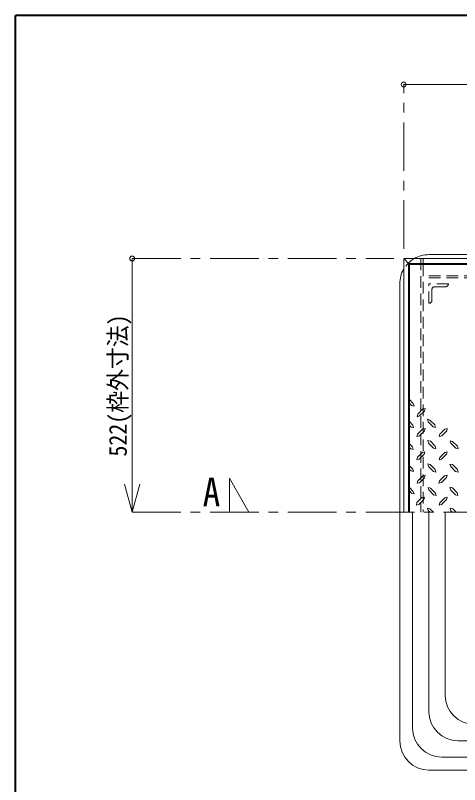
# Model space of a CAD drawing. Units: millimetres at full size, sheet at 1:10; details may follow other scales. Extents: x -2066 to 1984, y -1358 to 1452.
# Drawn here: x -2066 to -1609, y 661 to 1452 of the extents above; entities that cross this region are included whole.
import ezdxf
from ezdxf.enums import TextEntityAlignment as Align

# ---------------------------------------------------------------- set-up
doc = ezdxf.new("R2010")
doc.units = ezdxf.units.MM
doc.header["$LTSCALE"] = 10
doc.header["$PDMODE"] = 32
doc.header["$PDSIZE"] = 5
doc.linetypes.add('CHAIN1', pattern=[8, 5, -1, 1, -1])
doc.linetypes.add('DASHED1', pattern=[1.8, 1.2, -0.6])
doc.layers.add('0-0_ﾚｲﾔ1', color=4, linetype='Continuous', lineweight=9)
doc.styles.add('ＭＳ ゴシック', font='')
doc.styles.get('ＭＳ ゴシック').set_extended_font_data('MS Gothic')

msp = doc.modelspace()

# ---------------------------------------------------------------- linework, layer by layer
at = {"layer": '0-0_ﾚｲﾔ1', "color": 1, "lineweight": 40}
for p in [(-2065.57, -1358.49), (1984.43, 1451.51)]:
    msp.add_line(p, (-2065.57, 1451.51), dxfattribs=at)
at = {"layer": '0-0_ﾚｲﾔ1', "linetype": 'CHAIN1'}
for p, q in [((-1666.57, 1211.51), (-1666.57, 1380.51)), ((-1945.57, 1201.51), (-1676.57, 1201.51)), ((-1945.57, 940.51), (-440.57, 940.51))]:
    msp.add_line(p, q, dxfattribs=at)
at = {"layer": '0-0_ﾚｲﾔ1'}
for p, q in [((-744.57, 1380.51), (-1666.57, 1380.51)), ((-770.57, 1205.51), (-1640.57, 1205.51)), ((-1945.57, 940.51), (-1945.57, 1201.51)), ((-1670.57, 940.51), (-1670.57, 1175.51)), ((-1656.67, 1052.37), (-1660.57, 1056.42)), ((-1658.52, 1050.44), (-1660.57, 1052.49)), ((-1656.67, 1052.37), (-1655.95, 1049.8)), ((-1658.52, 1050.44), (-1655.95, 1049.8)), ((-1647.11, 1046.5), (-1652.09, 1041.44)), ((-1645.18, 1044.65), (-1650.24, 1039.59)), ((-1647.11, 1046.5), (-1644.54, 1047.22)), ((-1645.18, 1044.65), (-1644.54, 1047.22)), ((-1657.07, 1030.11), (-1660.57, 1033.74)), ((-1658.92, 1028.18), (-1660.57, 1029.83)), ((-1657.07, 1030.11), (-1656.35, 1027.54)), ((-1642.13, 1036.14), (-1639.56, 1035.41)), ((-1641.41, 1033.56), (-1642.13, 1036.14)), ((-1636.34, 1028.5), (-1641.41, 1033.56)), ((-1634.49, 1030.43), (-1639.56, 1035.41)), ((-1636.34, 1028.5), (-1633.77, 1027.86)), ((-1634.49, 1030.43), (-1633.77, 1027.86)), ((-1658.92, 1028.18), (-1656.35, 1027.54)), ((-1647.19, 1026.09), (-1652.25, 1021.03)), ((-1647.19, 1026.09), (-1644.62, 1026.73)), ((-1645.26, 1024.24), (-1644.62, 1026.73)), ((-1624.29, 1026.01), (-1629.35, 1020.95)), ((-1624.29, 1026.01), (-1621.72, 1026.65)), ((-1622.36, 1024.16), (-1621.72, 1026.65)), ((-1641.73, 1014.2), (-1639.16, 1013.56)), ((-1641, 1011.71), (-1641.73, 1014.2)), ((-1634.09, 1008.49), (-1639.16, 1013.56)), ((-1618.82, 1014.12), (-1616.25, 1013.47)), ((-1618.1, 1011.63), (-1618.82, 1014.12)), ((-1611.19, 1008.41), (-1616.25, 1013.47)), ((-1657.4, 1007.85), (-1660.57, 1011.02)), ((-1659.32, 1005.92), (-1660.57, 1007.17)), ((-1659.32, 1005.92), (-1656.75, 1005.28)), ((-1657.4, 1007.85), (-1656.75, 1005.28)), ((-1635.94, 1006.56), (-1641, 1011.71)), ((-1635.94, 1006.56), (-1633.45, 1005.92)), ((-1634.09, 1008.49), (-1633.45, 1005.92)), ((-1613.04, 1006.48), (-1618.1, 1011.63)), ((-1613.04, 1006.48), (-1610.55, 1005.84)), ((-1611.19, 1008.41), (-1610.55, 1005.84)), ((-1647.35, 1002.14), (-1652.41, 997.08)), ((-1647.35, 1002.14), (-1644.78, 1002.79)), ((-1645.42, 1000.3), (-1644.78, 1002.79)), ((-1624.45, 1002.06), (-1629.51, 997)), ((-1624.45, 1002.06), (-1621.88, 1002.71)), ((-1622.52, 1000.22), (-1621.88, 1002.71)), ((-1641.89, 990.25), (-1639.32, 989.61)), ((-1641.16, 987.76), (-1641.89, 990.25)), ((-1634.25, 984.55), (-1639.32, 989.61)), ((-1618.99, 990.17), (-1616.41, 989.53)), ((-1618.26, 987.68), (-1618.99, 990.17)), ((-1611.35, 984.47), (-1616.41, 989.53)), ((-1657.16, 985.03), (-1660.57, 988.44)), ((-1659, 983.1), (-1660.57, 984.67)), ((-1659, 983.1), (-1656.43, 982.46)), ((-1657.16, 985.03), (-1656.43, 982.46)), ((-1636.1, 982.62), (-1641.16, 987.76)), ((-1636.1, 982.62), (-1633.61, 981.97)), ((-1634.25, 984.55), (-1633.61, 981.97)), ((-1613.2, 982.54), (-1618.26, 987.68)), ((-1613.2, 982.54), (-1610.71, 981.89)), ((-1611.35, 984.47), (-1610.71, 981.89)), ((-1647.03, 977.96), (-1652.09, 972.89)), ((-1647.03, 977.96), (-1644.46, 978.6)), ((-1645.1, 976.11), (-1644.46, 978.6)), ((-1624.61, 978.12), (-1629.67, 973.06)), ((-1624.61, 978.12), (-1622.04, 978.76)), ((-1622.68, 976.27), (-1622.04, 978.76)), ((-1945.57, 940.51), (-1953.33, 969.49)), ((-1945.57, 940.51), (-1937.81, 969.49)), ((-1656.67, 962.05), (-1660.57, 965.94)), ((-1641.57, 966.06), (-1638.99, 965.42)), ((-1640.84, 963.57), (-1641.57, 966.06)), ((-1633.93, 960.36), (-1638.99, 965.42)), ((-1619.15, 966.22), (-1616.57, 965.58)), ((-1618.42, 963.73), (-1619.15, 966.22)), ((-1611.51, 960.52), (-1616.57, 965.58)), ((-1658.52, 960.12), (-1660.57, 962.46)), ((-1658.52, 960.12), (-1655.95, 959.47)), ((-1656.67, 962.05), (-1655.95, 959.47)), ((-1635.78, 958.43), (-1640.84, 963.57)), ((-1635.78, 958.43), (-1633.29, 957.79)), ((-1633.93, 960.36), (-1633.29, 957.79)), ((-1613.36, 958.59), (-1618.42, 963.73)), ((-1613.36, 958.59), (-1610.87, 957.95)), ((-1611.51, 960.52), (-1610.87, 957.95)), ((-1647.83, 955.62), (-1652.9, 950.56)), ((-1647.83, 955.62), (-1645.26, 956.26)), ((-1645.91, 953.77), (-1645.26, 956.26)), ((-1624.37, 955.46), (-1629.43, 950.39)), ((-1624.37, 955.46), (-1621.8, 956.1)), ((-1622.44, 953.61), (-1621.8, 956.1)), ((-1642.13, 944.85), (-1639.56, 944.13)), ((-1641.41, 942.28), (-1642.13, 944.85)), ((-1639.64, 940.51), (-1641.41, 942.28)), ((-1635.94, 940.51), (-1639.56, 944.13)), ((-1618.66, 944.69), (-1616.09, 944.05)), ((-1618.02, 942.2), (-1618.66, 944.69)), ((-1616.33, 940.51), (-1618.02, 942.2)), ((-1612.69, 940.51), (-1616.09, 944.05)), ((-1657.36, 718.72), (-1657.36, 940.51)), ((-1623.78, 752.3), (-1623.78, 940.51)), ((-783.78, 688.72), (-1627.36, 688.72))]:
    msp.add_line(p, q, dxfattribs=at)
at = {"layer": '0-0_ﾚｲﾔ1', "color": 7, "lineweight": 18}
for p, q in [((-1666.57, 1201.51), (-1660.57, 1195.51)), ((-744.57, 1201.51), (-1666.57, 1201.51)), ((-1666.57, 940.51), (-1666.57, 1201.51)), ((-749.57, 1196.51), (-1661.57, 1196.51)), ((-1661.57, 1196.51), (-1661.57, 940.51)), ((-1646.57, 1196.51), (-1646.57, 1195.51)), ((-1670.57, 940.51), (-1670.57, 705.51)), ((-770.57, 675.51), (-1640.57, 675.51))]:
    msp.add_line(p, q, dxfattribs=at)
at = {"layer": '0-0_ﾚｲﾔ1', "color": 5, "lineweight": 25}
for p in [(-750.57, 1195.51), (-1660.57, 940.51)]:
    msp.add_line(p, (-1660.57, 1195.51), dxfattribs=at)
at = {"layer": '0-0_ﾚｲﾔ1', "linetype": 'DASHED1'}
for p, q in [((-1648.87, 1201.51), (-1648.87, 940.51)), ((-1646.57, 1201.51), (-1646.57, 1196.51)), ((-1646.57, 1195.51), (-1646.57, 940.51)), ((-764.57, 1183.81), (-1646.57, 1183.81)), ((-764.57, 1181.51), (-1646.57, 1181.51))]:
    msp.add_line(p, q, dxfattribs=at)
at = {"layer": '0-0_ﾚｲﾔ1', "color": 7, "linetype": 'DASHED1', "lineweight": 18}
for p, q in [((-1620.57, 1175.51), (-1640.57, 1175.51)), ((-1640.57, 1155.51), (-1640.57, 1175.51)), ((-1623.57, 1172.51), (-1634.57, 1172.51)), ((-1637.57, 1169.51), (-1637.57, 1158.51))]:
    msp.add_line(p, q, dxfattribs=at)
at = {"layer": '0-0_ﾚｲﾔ1', "color": 3, "lineweight": 18}
for p, q in [((-1640.57, 735.51), (-1640.57, 940.51)), ((-800.57, 705.51), (-1610.57, 705.51))]:
    msp.add_line(p, q, dxfattribs=at)
at = {"layer": '0-0_ﾚｲﾔ1'}
for points in [[(-1650.24, 1039.59), (-1652.82, 1038.87), (-1652.09, 1041.44)], [(-1645.26, 1024.24), (-1650.41, 1019.1), (-1652.9, 1018.46), (-1652.25, 1021.03)], [(-1622.36, 1024.16), (-1627.5, 1019.02), (-1629.99, 1018.38), (-1629.35, 1020.95)], [(-1645.42, 1000.3), (-1650.57, 995.15), (-1653.06, 994.51), (-1652.41, 997.08)], [(-1622.52, 1000.22), (-1627.66, 995.07), (-1630.16, 994.43), (-1629.51, 997)], [(-1645.1, 976.11), (-1650.24, 970.97), (-1652.74, 970.32), (-1652.09, 972.89)], [(-1622.68, 976.27), (-1627.82, 971.13), (-1630.32, 970.48), (-1629.67, 973.06)], [(-1645.91, 953.77), (-1651.05, 948.63), (-1653.54, 947.98), (-1652.9, 950.56)], [(-1622.44, 953.61), (-1627.58, 948.47), (-1630.07, 947.82), (-1629.43, 950.39)]]:
    msp.add_lwpolyline(points, dxfattribs=at)
at = {"layer": '0-0_ﾚｲﾔ1', "linetype": 'CHAIN1'}
msp.add_lwpolyline([(-1825.57, 940.51), (-1845.57, 975.51), (-1845.57, 940.51)], dxfattribs=at)
at = {"layer": '0-0_ﾚｲﾔ1'}
for centre, start, end in [((-1640.57, 1175.51), 90, 119.92643), ((-1640.57, 1175.51), 150.07357, 180), ((-1593.78, 752.3), 180, 270), ((-1627.36, 718.72), 180, 270)]:
    msp.add_arc(centre, 30, start, end, dxfattribs=at)
at = {"layer": '0-0_ﾚｲﾔ1', "linetype": 'DASHED1'}
msp.add_arc((-1640.57, 1175.51), 30, 119.92643, 150.07357, dxfattribs=at)
at = {"layer": '0-0_ﾚｲﾔ1', "color": 7, "linetype": 'DASHED1', "lineweight": 18}
for centre, start, end in [((-1634.57, 1169.51), 90, 180), ((-1623.57, 1175.51), 270, 0), ((-1640.57, 1158.51), 270, 0)]:
    msp.add_arc(centre, 3, start, end, dxfattribs=at)
at = {"layer": '0-0_ﾚｲﾔ1', "color": 3, "lineweight": 18}
msp.add_arc((-1610.57, 735.51), 30, 180, 270, dxfattribs=at)
at = {"layer": '0-0_ﾚｲﾔ1', "color": 7, "lineweight": 18}
msp.add_arc((-1640.57, 705.51), 30, 180, 270, dxfattribs=at)
at = {"layer": '0-0_ﾚｲﾔ1', "color": 1}
for p in [(-1666.57, 1380.51), (-1945.57, 1201.51)]:
    msp.add_point(p, dxfattribs=at)

# ---------------------------------------------------------------- texts
at = {"layer": '0-0_ﾚｲﾔ1', "color": 7, "style": 'ＭＳ ゴシック', "width": 0.9}
msp.add_text('522(枠外寸法)', height=18.33, rotation=90, dxfattribs=at).set_placement((-1945.57, 997.89), align=Align.BOTTOM_LEFT)
msp.add_text('A', height=29.33, dxfattribs=at).set_placement((-1873.07, 938.01), align=Align.BOTTOM_LEFT)

doc.saveas('drawing.dxf')
